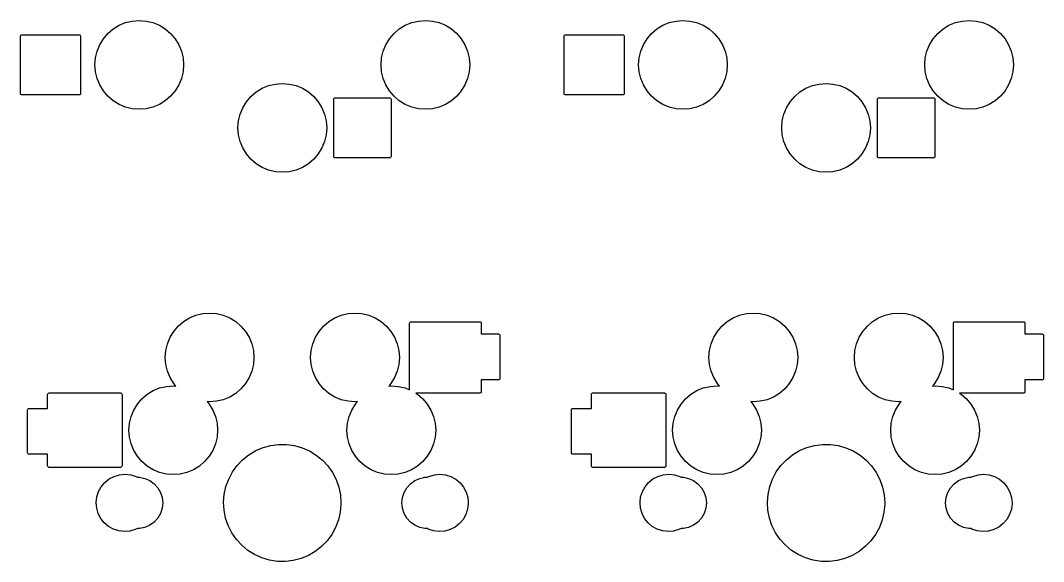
# Model space of a CAD drawing. Extents: x -9 to 141, y -37 to 78.
# Drawn here: x -9.15 to 26.6, y 16.95 to 35.85 of the extents above; entities that cross this region are included whole.
import ezdxf

# ---------------------------------------------------------------- set-up
doc = ezdxf.new("R2010")
doc.units = 0
doc.layers.add('BLACK', color=7, linetype='CONTINUOUS')

msp = doc.modelspace()

# ---------------------------------------------------------------- linework, layer by layer
at = {"layer": 'BLACK', "linetype": 'CONTINUOUS'}
for p, q in [((-5.70369, 35.6811), (-5.47898, 35.7741)), ((-5.47898, 35.7741), (-5.24247, 35.8309)), ((-5.24247, 35.8309), (-5, 35.85)), ((-5, 35.85), (-4.75753, 35.8309)), ((-4.75753, 35.8309), (-4.52102, 35.7741)), ((-4.52102, 35.7741), (-4.29631, 35.6811)), ((4.29631, 35.6811), (4.52102, 35.7741)), ((4.52102, 35.7741), (4.75753, 35.8309)), ((4.75753, 35.8309), (5, 35.85)), ((5, 35.85), (5.24247, 35.8309)), ((5.24247, 35.8309), (5.47898, 35.7741)), ((5.47898, 35.7741), (5.70369, 35.6811)), ((13.2963, 35.6811), (13.521, 35.7741)), ((13.521, 35.7741), (13.7575, 35.8309)), ((13.7575, 35.8309), (14, 35.85)), ((14, 35.85), (14.2425, 35.8309)), ((14.2425, 35.8309), (14.479, 35.7741)), ((14.479, 35.7741), (14.7037, 35.6811)), ((23.2963, 35.6811), (23.521, 35.7741)), ((23.521, 35.7741), (23.7575, 35.8309)), ((23.7575, 35.8309), (24, 35.85)), ((24, 35.85), (24.2425, 35.8309)), ((24.2425, 35.8309), (24.479, 35.7741)), ((24.479, 35.7741), (24.7037, 35.6811)), ((-6.25398, 35.2111), (-6.09602, 35.396)), ((-6.09602, 35.396), (-5.91107, 35.554)), ((-5.91107, 35.554), (-5.70369, 35.6811)), ((-4.29631, 35.6811), (-4.08893, 35.554)), ((-4.08893, 35.554), (-3.90398, 35.396)), ((-3.90398, 35.396), (-3.74602, 35.2111)), ((3.74602, 35.2111), (3.90398, 35.396)), ((3.90398, 35.396), (4.08893, 35.554)), ((4.08893, 35.554), (4.29631, 35.6811)), ((5.70369, 35.6811), (5.91107, 35.554)), ((5.91107, 35.554), (6.09602, 35.396)), ((6.09602, 35.396), (6.25398, 35.2111)), ((12.746, 35.2111), (12.904, 35.396)), ((12.904, 35.396), (13.0889, 35.554)), ((13.0889, 35.554), (13.2963, 35.6811)), ((14.7037, 35.6811), (14.9111, 35.554)), ((14.9111, 35.554), (15.096, 35.396)), ((15.096, 35.396), (15.254, 35.2111)), ((22.746, 35.2111), (22.904, 35.396)), ((22.904, 35.396), (23.0889, 35.554)), ((23.0889, 35.554), (23.2963, 35.6811)), ((24.7037, 35.6811), (24.9111, 35.554)), ((24.9111, 35.554), (25.096, 35.396)), ((25.096, 35.396), (25.254, 35.2111)), ((-9.15, 35.3), (-9.14619, 35.3191)), ((-9.15, 33.3), (-9.15, 35.3)), ((-9.14619, 35.3191), (-9.13535, 35.3354)), ((-9.13535, 35.3354), (-9.11913, 35.3462)), ((-9.11913, 35.3462), (-9.1, 35.35)), ((-9.1, 35.35), (-7.1, 35.35)), ((-7.1, 35.35), (-7.08087, 35.3462)), ((-7.08087, 35.3462), (-7.06464, 35.3354)), ((-7.06464, 35.3354), (-7.05381, 35.3191)), ((-7.05381, 35.3191), (-7.05, 35.3)), ((-7.05, 35.3), (-7.05, 33.3)), ((-6.38106, 35.0037), (-6.25398, 35.2111)), ((-3.74602, 35.2111), (-3.61894, 35.0037)), ((3.61894, 35.0037), (3.74602, 35.2111)), ((6.25398, 35.2111), (6.38106, 35.0037)), ((9.85, 35.3), (9.85381, 35.3191)), ((9.85, 33.3), (9.85, 35.3)), ((9.85381, 35.3191), (9.86464, 35.3354)), ((9.86464, 35.3354), (9.88087, 35.3462)), ((9.88087, 35.3462), (9.9, 35.35)), ((9.9, 35.35), (11.9, 35.35)), ((11.9, 35.35), (11.9191, 35.3462)), ((11.9191, 35.3462), (11.9354, 35.3354)), ((11.9354, 35.3354), (11.9462, 35.3191)), ((11.9462, 35.3191), (11.95, 35.3)), ((11.95, 35.3), (11.95, 33.3)), ((12.6189, 35.0037), (12.746, 35.2111)), ((15.254, 35.2111), (15.3811, 35.0037)), ((22.6189, 35.0037), (22.746, 35.2111)), ((25.254, 35.2111), (25.3811, 35.0037)), ((-6.53092, 34.5425), (-6.47414, 34.779)), ((-6.47414, 34.779), (-6.38106, 35.0037)), ((-3.61894, 35.0037), (-3.52586, 34.779)), ((-3.52586, 34.779), (-3.46908, 34.5425)), ((3.46908, 34.5425), (3.52586, 34.779)), ((3.52586, 34.779), (3.61894, 35.0037)), ((6.38106, 35.0037), (6.47414, 34.779)), ((6.47414, 34.779), (6.53092, 34.5425)), ((12.4691, 34.5425), (12.5259, 34.779)), ((12.5259, 34.779), (12.6189, 35.0037)), ((15.3811, 35.0037), (15.4741, 34.779)), ((15.4741, 34.779), (15.5309, 34.5425)), ((22.4691, 34.5425), (22.5259, 34.779)), ((22.5259, 34.779), (22.6189, 35.0037)), ((25.3811, 35.0037), (25.4741, 34.779)), ((25.4741, 34.779), (25.5309, 34.5425)), ((-6.55, 34.3), (-6.53092, 34.5425)), ((-3.46908, 34.5425), (-3.45, 34.3)), ((3.45, 34.3), (3.46908, 34.5425)), ((6.53092, 34.5425), (6.55, 34.3)), ((12.45, 34.3), (12.4691, 34.5425)), ((15.5309, 34.5425), (15.55, 34.3)), ((22.45, 34.3), (22.4691, 34.5425)), ((25.5309, 34.5425), (25.55, 34.3)), ((-6.53092, 34.0575), (-6.55, 34.3)), ((-6.47414, 33.821), (-6.53092, 34.0575)), ((-3.46908, 34.0575), (-3.52586, 33.821)), ((-3.45, 34.3), (-3.46908, 34.0575)), ((3.46908, 34.0575), (3.45, 34.3)), ((3.52586, 33.821), (3.46908, 34.0575)), ((6.53092, 34.0575), (6.47414, 33.821)), ((6.55, 34.3), (6.53092, 34.0575)), ((12.4691, 34.0575), (12.45, 34.3)), ((12.5259, 33.821), (12.4691, 34.0575)), ((15.5309, 34.0575), (15.4741, 33.821)), ((15.55, 34.3), (15.5309, 34.0575)), ((22.4691, 34.0575), (22.45, 34.3)), ((22.5259, 33.821), (22.4691, 34.0575)), ((25.5309, 34.0575), (25.4741, 33.821)), ((25.55, 34.3), (25.5309, 34.0575)), ((-6.38106, 33.5963), (-6.47414, 33.821)), ((-3.52586, 33.821), (-3.61894, 33.5963)), ((-0.47898, 33.5741), (-0.24247, 33.6309)), ((-0.24247, 33.6309), (0, 33.65)), ((0, 33.65), (0.24247, 33.6309)), ((0.24247, 33.6309), (0.47898, 33.5741)), ((3.61894, 33.5963), (3.52586, 33.821)), ((6.47414, 33.821), (6.38106, 33.5963)), ((12.6189, 33.5963), (12.5259, 33.821)), ((15.4741, 33.821), (15.3811, 33.5963)), ((18.521, 33.5741), (18.7575, 33.6309)), ((18.7575, 33.6309), (19, 33.65)), ((19, 33.65), (19.2425, 33.6309)), ((19.2425, 33.6309), (19.479, 33.5741)), ((22.6189, 33.5963), (22.5259, 33.821)), ((25.4741, 33.821), (25.3811, 33.5963)), ((-9.14619, 33.2809), (-9.15, 33.3)), ((-9.13535, 33.2646), (-9.14619, 33.2809)), ((-9.11913, 33.2538), (-9.13535, 33.2646)), ((-9.1, 33.25), (-9.11913, 33.2538)), ((-7.1, 33.25), (-9.1, 33.25)), ((-7.08087, 33.2538), (-7.1, 33.25)), ((-7.06464, 33.2646), (-7.08087, 33.2538)), ((-7.05381, 33.2809), (-7.06464, 33.2646)), ((-7.05, 33.3), (-7.05381, 33.2809)), ((-6.25398, 33.3889), (-6.38106, 33.5963)), ((-6.09602, 33.204), (-6.25398, 33.3889)), ((-3.74602, 33.3889), (-3.90398, 33.204)), ((-3.61894, 33.5963), (-3.74602, 33.3889)), ((-1.09602, 33.196), (-0.91107, 33.354)), ((-0.91107, 33.354), (-0.70369, 33.4811)), ((-0.70369, 33.4811), (-0.47898, 33.5741)), ((0.47898, 33.5741), (0.70369, 33.4811)), ((0.70369, 33.4811), (0.91107, 33.354)), ((0.91107, 33.354), (1.09602, 33.196)), ((3.74602, 33.3889), (3.61894, 33.5963)), ((3.90398, 33.204), (3.74602, 33.3889)), ((6.25398, 33.3889), (6.09602, 33.204)), ((6.38106, 33.5963), (6.25398, 33.3889)), ((9.85381, 33.2809), (9.85, 33.3)), ((9.86464, 33.2646), (9.85381, 33.2809)), ((9.88087, 33.2538), (9.86464, 33.2646)), ((9.9, 33.25), (9.88087, 33.2538)), ((11.9, 33.25), (9.9, 33.25)), ((11.9191, 33.2538), (11.9, 33.25)), ((11.9354, 33.2646), (11.9191, 33.2538)), ((11.9462, 33.2809), (11.9354, 33.2646)), ((11.95, 33.3), (11.9462, 33.2809)), ((12.746, 33.3889), (12.6189, 33.5963)), ((12.904, 33.204), (12.746, 33.3889)), ((15.254, 33.3889), (15.096, 33.204)), ((15.3811, 33.5963), (15.254, 33.3889)), ((17.904, 33.196), (18.0889, 33.354)), ((18.0889, 33.354), (18.2963, 33.4811)), ((18.2963, 33.4811), (18.521, 33.5741)), ((19.479, 33.5741), (19.7037, 33.4811)), ((19.7037, 33.4811), (19.9111, 33.354)), ((19.9111, 33.354), (20.096, 33.196)), ((22.746, 33.3889), (22.6189, 33.5963)), ((22.904, 33.204), (22.746, 33.3889)), ((25.254, 33.3889), (25.096, 33.204)), ((25.3811, 33.5963), (25.254, 33.3889)), ((-5.91107, 33.046), (-6.09602, 33.204)), ((-5.70369, 32.9189), (-5.91107, 33.046)), ((-5.47898, 32.8259), (-5.70369, 32.9189)), ((-4.29631, 32.9189), (-4.52102, 32.8259)), ((-4.08893, 33.046), (-4.29631, 32.9189)), ((-3.90398, 33.204), (-4.08893, 33.046)), ((-1.38106, 32.8037), (-1.25398, 33.0111)), ((-1.25398, 33.0111), (-1.09602, 33.196)), ((1.09602, 33.196), (1.25398, 33.0111)), ((1.25398, 33.0111), (1.38106, 32.8037)), ((1.8, 33.1), (1.80381, 33.1191)), ((1.8, 31.1), (1.8, 33.1)), ((1.80381, 33.1191), (1.81464, 33.1354)), ((1.81464, 33.1354), (1.83087, 33.1462)), ((1.83087, 33.1462), (1.85, 33.15)), ((1.85, 33.15), (3.75, 33.15)), ((3.75, 33.15), (3.76913, 33.1462)), ((3.76913, 33.1462), (3.78536, 33.1354)), ((3.78536, 33.1354), (3.79619, 33.1191)), ((3.79619, 33.1191), (3.8, 33.1)), ((3.8, 33.1), (3.8, 31.1)), ((4.08893, 33.046), (3.90398, 33.204)), ((4.29631, 32.9189), (4.08893, 33.046)), ((4.52102, 32.8259), (4.29631, 32.9189)), ((5.70369, 32.9189), (5.47898, 32.8259)), ((5.91107, 33.046), (5.70369, 32.9189)), ((6.09602, 33.204), (5.91107, 33.046)), ((13.0889, 33.046), (12.904, 33.204)), ((13.2963, 32.9189), (13.0889, 33.046)), ((13.521, 32.8259), (13.2963, 32.9189)), ((14.7037, 32.9189), (14.479, 32.8259)), ((14.9111, 33.046), (14.7037, 32.9189)), ((15.096, 33.204), (14.9111, 33.046)), ((17.6189, 32.8037), (17.746, 33.0111)), ((17.746, 33.0111), (17.904, 33.196)), ((20.096, 33.196), (20.254, 33.0111)), ((20.254, 33.0111), (20.3811, 32.8037)), ((20.8, 33.1), (20.8038, 33.1191)), ((20.8, 31.1), (20.8, 33.1)), ((20.8038, 33.1191), (20.8146, 33.1354)), ((20.8146, 33.1354), (20.8309, 33.1462)), ((20.8309, 33.1462), (20.85, 33.15)), ((20.85, 33.15), (22.75, 33.15)), ((22.75, 33.15), (22.7691, 33.1462)), ((22.7691, 33.1462), (22.7854, 33.1354)), ((22.7854, 33.1354), (22.7962, 33.1191)), ((22.7962, 33.1191), (22.8, 33.1)), ((22.8, 33.1), (22.8, 31.1)), ((23.0889, 33.046), (22.904, 33.204)), ((23.2963, 32.9189), (23.0889, 33.046)), ((23.521, 32.8259), (23.2963, 32.9189)), ((24.7037, 32.9189), (24.479, 32.8259)), ((24.9111, 33.046), (24.7037, 32.9189)), ((25.096, 33.204), (24.9111, 33.046)), ((-5.24247, 32.7691), (-5.47898, 32.8259)), ((-5, 32.75), (-5.24247, 32.7691)), ((-4.75753, 32.7691), (-5, 32.75)), ((-4.52102, 32.8259), (-4.75753, 32.7691)), ((-1.53092, 32.3425), (-1.47414, 32.579)), ((-1.47414, 32.579), (-1.38106, 32.8037)), ((1.38106, 32.8037), (1.47414, 32.579)), ((1.47414, 32.579), (1.53092, 32.3425)), ((4.75753, 32.7691), (4.52102, 32.8259)), ((5, 32.75), (4.75753, 32.7691)), ((5.24247, 32.7691), (5, 32.75)), ((5.47898, 32.8259), (5.24247, 32.7691)), ((13.7575, 32.7691), (13.521, 32.8259)), ((14, 32.75), (13.7575, 32.7691)), ((14.2425, 32.7691), (14, 32.75)), ((14.479, 32.8259), (14.2425, 32.7691)), ((17.4691, 32.3425), (17.5259, 32.579)), ((17.5259, 32.579), (17.6189, 32.8037)), ((20.3811, 32.8037), (20.4741, 32.579)), ((20.4741, 32.579), (20.5309, 32.3425)), ((23.7575, 32.7691), (23.521, 32.8259)), ((24, 32.75), (23.7575, 32.7691)), ((24.2425, 32.7691), (24, 32.75)), ((24.479, 32.8259), (24.2425, 32.7691)), ((-1.55, 32.1), (-1.53092, 32.3425)), ((1.53092, 32.3425), (1.55, 32.1)), ((17.45, 32.1), (17.4691, 32.3425)), ((20.5309, 32.3425), (20.55, 32.1)), ((-1.53092, 31.8575), (-1.55, 32.1)), ((-1.47414, 31.621), (-1.53092, 31.8575)), ((1.53092, 31.8575), (1.47414, 31.621)), ((1.55, 32.1), (1.53092, 31.8575)), ((17.4691, 31.8575), (17.45, 32.1)), ((17.5259, 31.621), (17.4691, 31.8575)), ((20.5309, 31.8575), (20.4741, 31.621)), ((20.55, 32.1), (20.5309, 31.8575)), ((-1.38106, 31.3963), (-1.47414, 31.621)), ((1.47414, 31.621), (1.38106, 31.3963)), ((17.6189, 31.3963), (17.5259, 31.621)), ((20.4741, 31.621), (20.3811, 31.3963)), ((-1.25398, 31.1889), (-1.38106, 31.3963)), ((-1.09602, 31.004), (-1.25398, 31.1889)), ((1.25398, 31.1889), (1.09602, 31.004)), ((1.38106, 31.3963), (1.25398, 31.1889)), ((17.746, 31.1889), (17.6189, 31.3963)), ((17.904, 31.004), (17.746, 31.1889)), ((20.254, 31.1889), (20.096, 31.004)), ((20.3811, 31.3963), (20.254, 31.1889)), ((-0.91107, 30.846), (-1.09602, 31.004)), ((-0.70369, 30.7189), (-0.91107, 30.846)), ((0.91107, 30.846), (0.70369, 30.7189)), ((1.09602, 31.004), (0.91107, 30.846)), ((1.80381, 31.0809), (1.8, 31.1)), ((1.81464, 31.0646), (1.80381, 31.0809)), ((1.83087, 31.0538), (1.81464, 31.0646)), ((1.85, 31.05), (1.83087, 31.0538)), ((3.75, 31.05), (1.85, 31.05)), ((3.76913, 31.0538), (3.75, 31.05)), ((3.78536, 31.0646), (3.76913, 31.0538)), ((3.79619, 31.0809), (3.78536, 31.0646)), ((3.8, 31.1), (3.79619, 31.0809)), ((18.0889, 30.846), (17.904, 31.004)), ((18.2963, 30.7189), (18.0889, 30.846)), ((19.9111, 30.846), (19.7037, 30.7189)), ((20.096, 31.004), (19.9111, 30.846)), ((20.8038, 31.0809), (20.8, 31.1)), ((20.8146, 31.0646), (20.8038, 31.0809)), ((20.8309, 31.0538), (20.8146, 31.0646)), ((20.85, 31.05), (20.8309, 31.0538)), ((22.75, 31.05), (20.85, 31.05)), ((22.7691, 31.0538), (22.75, 31.05)), ((22.7854, 31.0646), (22.7691, 31.0538)), ((22.7962, 31.0809), (22.7854, 31.0646)), ((22.8, 31.1), (22.7962, 31.0809)), ((-0.47898, 30.6259), (-0.70369, 30.7189)), ((-0.24247, 30.5691), (-0.47898, 30.6259)), ((0, 30.55), (-0.24247, 30.5691)), ((0.24247, 30.5691), (0, 30.55)), ((0.47898, 30.6259), (0.24247, 30.5691)), ((0.70369, 30.7189), (0.47898, 30.6259)), ((18.521, 30.6259), (18.2963, 30.7189)), ((18.7575, 30.5691), (18.521, 30.6259)), ((19, 30.55), (18.7575, 30.5691)), ((19.2425, 30.5691), (19, 30.55)), ((19.479, 30.6259), (19.2425, 30.5691)), ((19.7037, 30.7189), (19.479, 30.6259)), ((-3.45107, 25.334), (-3.24368, 25.4611)), ((-3.24368, 25.4611), (-3.01898, 25.5541)), ((-3.01898, 25.5541), (-2.78247, 25.6109)), ((-2.78247, 25.6109), (-2.54, 25.63)), ((-2.54, 25.63), (-2.29753, 25.6109)), ((-2.29753, 25.6109), (-2.06102, 25.5541)), ((-2.06102, 25.5541), (-1.83631, 25.4611)), ((-1.83631, 25.4611), (-1.62893, 25.334)), ((1.62893, 25.334), (1.83631, 25.4611)), ((1.83631, 25.4611), (2.06102, 25.5541)), ((2.06102, 25.5541), (2.29753, 25.6109)), ((2.29753, 25.6109), (2.54, 25.63)), ((2.54, 25.63), (2.78247, 25.6109)), ((2.78247, 25.6109), (3.01898, 25.5541)), ((3.01898, 25.5541), (3.24368, 25.4611)), ((3.24368, 25.4611), (3.45107, 25.334)), ((15.5489, 25.334), (15.7563, 25.4611)), ((15.7563, 25.4611), (15.981, 25.5541)), ((15.981, 25.5541), (16.2175, 25.6109)), ((16.2175, 25.6109), (16.46, 25.63)), ((16.46, 25.63), (16.7025, 25.6109)), ((16.7025, 25.6109), (16.939, 25.5541)), ((16.939, 25.5541), (17.1637, 25.4611)), ((17.1637, 25.4611), (17.3711, 25.334)), ((20.6289, 25.334), (20.8363, 25.4611)), ((20.8363, 25.4611), (21.061, 25.5541)), ((21.061, 25.5541), (21.2975, 25.6109)), ((21.2975, 25.6109), (21.54, 25.63)), ((21.54, 25.63), (21.7825, 25.6109)), ((21.7825, 25.6109), (22.019, 25.5541)), ((22.019, 25.5541), (22.2437, 25.4611)), ((22.2437, 25.4611), (22.4511, 25.334)), ((-3.79398, 24.9911), (-3.63602, 25.176)), ((-3.63602, 25.176), (-3.45107, 25.334)), ((-1.62893, 25.334), (-1.44398, 25.176)), ((-1.44398, 25.176), (-1.28602, 24.9911)), ((1.28602, 24.9911), (1.44398, 25.176)), ((1.44398, 25.176), (1.62893, 25.334)), ((3.45107, 25.334), (3.63602, 25.176)), ((3.63602, 25.176), (3.79398, 24.9911)), ((4.45, 25.28), (4.45381, 25.2991)), ((4.45, 22.9474), (4.45, 25.28)), ((4.45381, 25.2991), (4.46464, 25.3154)), ((4.46464, 25.3154), (4.48087, 25.3262)), ((4.48087, 25.3262), (4.5, 25.33)), ((4.5, 25.33), (6.9, 25.33)), ((6.9, 25.33), (6.91913, 25.3262)), ((6.91913, 25.3262), (6.93535, 25.3154)), ((6.93535, 25.3154), (6.94619, 25.2991)), ((6.94619, 25.2991), (6.95, 25.28)), ((6.95, 25.28), (6.95, 24.9)), ((15.206, 24.9911), (15.364, 25.176)), ((15.364, 25.176), (15.5489, 25.334)), ((17.3711, 25.334), (17.556, 25.176)), ((17.556, 25.176), (17.714, 24.9911)), ((20.286, 24.9911), (20.444, 25.176)), ((20.444, 25.176), (20.6289, 25.334)), ((22.4511, 25.334), (22.636, 25.176)), ((22.636, 25.176), (22.794, 24.9911)), ((23.45, 25.28), (23.4538, 25.2991)), ((23.45, 22.9474), (23.45, 25.28)), ((23.4538, 25.2991), (23.4646, 25.3154)), ((23.4646, 25.3154), (23.4809, 25.3262)), ((23.4809, 25.3262), (23.5, 25.33)), ((23.5, 25.33), (25.9, 25.33)), ((25.9, 25.33), (25.9191, 25.3262)), ((25.9191, 25.3262), (25.9354, 25.3154)), ((25.9354, 25.3154), (25.9462, 25.2991)), ((25.9462, 25.2991), (25.95, 25.28)), ((25.95, 25.28), (25.95, 24.9)), ((-4.01414, 24.559), (-3.92106, 24.7837)), ((-3.92106, 24.7837), (-3.79398, 24.9911)), ((-1.28602, 24.9911), (-1.15894, 24.7837)), ((-1.15894, 24.7837), (-1.06586, 24.559)), ((1.06586, 24.559), (1.15894, 24.7837)), ((1.15894, 24.7837), (1.28602, 24.9911)), ((3.79398, 24.9911), (3.92106, 24.7837)), ((3.92106, 24.7837), (4.01414, 24.559)), ((6.95, 24.9), (7.55, 24.9)), ((7.55, 24.9), (7.56913, 24.8962)), ((7.56913, 24.8962), (7.58535, 24.8854)), ((7.58535, 24.8854), (7.59619, 24.8691)), ((7.59619, 24.8691), (7.6, 24.85)), ((7.6, 24.85), (7.6, 23.35)), ((14.9859, 24.559), (15.0789, 24.7837)), ((15.0789, 24.7837), (15.206, 24.9911)), ((17.714, 24.9911), (17.8411, 24.7837)), ((17.8411, 24.7837), (17.9341, 24.559)), ((20.0659, 24.559), (20.1589, 24.7837)), ((20.1589, 24.7837), (20.286, 24.9911)), ((22.794, 24.9911), (22.9211, 24.7837)), ((22.9211, 24.7837), (23.0141, 24.559)), ((25.95, 24.9), (26.55, 24.9)), ((26.55, 24.9), (26.5691, 24.8962)), ((26.5691, 24.8962), (26.5854, 24.8854)), ((26.5854, 24.8854), (26.5962, 24.8691)), ((26.5962, 24.8691), (26.6, 24.85)), ((26.6, 24.85), (26.6, 23.35)), ((-4.09, 24.08), (-4.07092, 24.3225)), ((-4.07092, 24.3225), (-4.01414, 24.559)), ((-1.06586, 24.559), (-1.00908, 24.3225)), ((-1.00908, 24.3225), (-0.99, 24.08)), ((0.99, 24.08), (1.00908, 24.3225)), ((1.00908, 24.3225), (1.06586, 24.559)), ((4.01414, 24.559), (4.07092, 24.3225)), ((4.07092, 24.3225), (4.09, 24.08)), ((14.91, 24.08), (14.9291, 24.3225)), ((14.9291, 24.3225), (14.9859, 24.559)), ((17.9341, 24.559), (17.9909, 24.3225)), ((17.9909, 24.3225), (18.01, 24.08)), ((19.99, 24.08), (20.0091, 24.3225)), ((20.0091, 24.3225), (20.0659, 24.559)), ((23.0141, 24.559), (23.0709, 24.3225)), ((23.0709, 24.3225), (23.09, 24.08)), ((-4.07092, 23.8375), (-4.09, 24.08)), ((-0.99, 24.08), (-1.00908, 23.8375)), ((1.00908, 23.8375), (0.99, 24.08)), ((4.09, 24.08), (4.07092, 23.8375)), ((14.9291, 23.8375), (14.91, 24.08)), ((18.01, 24.08), (17.9909, 23.8375)), ((20.0091, 23.8375), (19.99, 24.08)), ((23.09, 24.08), (23.0709, 23.8375)), ((-4.01414, 23.601), (-4.07092, 23.8375)), ((-3.92106, 23.3763), (-4.01414, 23.601)), ((-1.06586, 23.601), (-1.15894, 23.3763)), ((-1.00908, 23.8375), (-1.06586, 23.601)), ((1.06586, 23.601), (1.00908, 23.8375)), ((1.15894, 23.3763), (1.06586, 23.601)), ((4.01414, 23.601), (3.92106, 23.3763)), ((4.07092, 23.8375), (4.01414, 23.601)), ((14.9859, 23.601), (14.9291, 23.8375)), ((15.0789, 23.3763), (14.9859, 23.601)), ((17.9341, 23.601), (17.8411, 23.3763)), ((17.9909, 23.8375), (17.9341, 23.601)), ((20.0659, 23.601), (20.0091, 23.8375)), ((20.1589, 23.3763), (20.0659, 23.601)), ((23.0141, 23.601), (22.9211, 23.3763)), ((23.0709, 23.8375), (23.0141, 23.601)), ((-3.79398, 23.1689), (-3.92106, 23.3763)), ((-1.15894, 23.3763), (-1.28602, 23.1689)), ((1.28602, 23.1689), (1.15894, 23.3763)), ((3.92106, 23.3763), (3.79398, 23.1689)), ((7.55, 23.3), (6.95, 23.3)), ((6.95, 23.3), (6.95, 22.88)), ((7.56913, 23.3038), (7.55, 23.3)), ((7.58535, 23.3146), (7.56913, 23.3038)), ((7.59619, 23.3309), (7.58535, 23.3146)), ((7.6, 23.35), (7.59619, 23.3309)), ((15.206, 23.1689), (15.0789, 23.3763)), ((17.8411, 23.3763), (17.714, 23.1689)), ((20.286, 23.1689), (20.1589, 23.3763)), ((22.9211, 23.3763), (22.794, 23.1689)), ((26.55, 23.3), (25.95, 23.3)), ((25.95, 23.3), (25.95, 22.88)), ((26.5691, 23.3038), (26.55, 23.3)), ((26.5854, 23.3146), (26.5691, 23.3038)), ((26.5962, 23.3309), (26.5854, 23.3146)), ((26.6, 23.35), (26.5962, 23.3309)), ((-4.72107, 22.794), (-4.51368, 22.9211)), ((-4.51368, 22.9211), (-4.28898, 23.0141)), ((-4.28898, 23.0141), (-4.05247, 23.0709)), ((-4.05247, 23.0709), (-3.81, 23.09)), ((-3.81, 23.09), (-3.72055, 23.083)), ((-3.72055, 23.083), (-3.79398, 23.1689)), ((-1.44398, 22.984), (-1.62893, 22.826)), ((-1.28602, 23.1689), (-1.44398, 22.984)), ((1.44398, 22.984), (1.28602, 23.1689)), ((1.62893, 22.826), (1.44398, 22.984)), ((3.79398, 23.1689), (3.72055, 23.083)), ((3.72055, 23.083), (3.81, 23.09)), ((3.81, 23.09), (4.05247, 23.0709)), ((4.05247, 23.0709), (4.28898, 23.0141)), ((4.28898, 23.0141), (4.45, 22.9474)), ((6.95, 22.88), (6.94619, 22.8609)), ((14.2789, 22.794), (14.4863, 22.9211)), ((14.4863, 22.9211), (14.711, 23.0141)), ((14.711, 23.0141), (14.9475, 23.0709)), ((14.9475, 23.0709), (15.19, 23.09)), ((15.19, 23.09), (15.2794, 23.083)), ((15.2794, 23.083), (15.206, 23.1689)), ((17.556, 22.984), (17.3711, 22.826)), ((17.714, 23.1689), (17.556, 22.984)), ((20.444, 22.984), (20.286, 23.1689)), ((20.6289, 22.826), (20.444, 22.984)), ((22.794, 23.1689), (22.7205, 23.083)), ((22.7205, 23.083), (22.81, 23.09)), ((22.81, 23.09), (23.0525, 23.0709)), ((23.0525, 23.0709), (23.289, 23.0141)), ((23.289, 23.0141), (23.45, 22.9474)), ((25.95, 22.88), (25.9462, 22.8609)), ((-8.2, 22.79), (-8.19619, 22.8091)), ((-8.2, 22.3), (-8.2, 22.79)), ((-8.19619, 22.8091), (-8.18535, 22.8254)), ((-8.18535, 22.8254), (-8.16913, 22.8362)), ((-8.16913, 22.8362), (-8.15, 22.84)), ((-8.15, 22.84), (-5.65, 22.84)), ((-5.65, 22.84), (-5.63087, 22.8362)), ((-5.63087, 22.8362), (-5.61464, 22.8254)), ((-5.61464, 22.8254), (-5.60381, 22.8091)), ((-5.60381, 22.8091), (-5.6, 22.79)), ((-5.6, 22.79), (-5.6, 20.29)), ((-5.06398, 22.4511), (-4.90602, 22.636)), ((-4.90602, 22.636), (-4.72107, 22.794)), ((-2.54, 22.53), (-2.62945, 22.537)), ((-2.62945, 22.537), (-2.55602, 22.4511)), ((-2.29753, 22.5491), (-2.54, 22.53)), ((-2.06102, 22.6059), (-2.29753, 22.5491)), ((-1.83631, 22.6989), (-2.06102, 22.6059)), ((-1.62893, 22.826), (-1.83631, 22.6989)), ((1.83631, 22.6989), (1.62893, 22.826)), ((2.06102, 22.6059), (1.83631, 22.6989)), ((2.29753, 22.5491), (2.06102, 22.6059)), ((2.54, 22.53), (2.29753, 22.5491)), ((2.62945, 22.537), (2.54, 22.53)), ((2.55602, 22.4511), (2.62945, 22.537)), ((6.9, 22.83), (4.66228, 22.83)), ((4.66228, 22.83), (4.72107, 22.794)), ((4.72107, 22.794), (4.90602, 22.636)), ((4.90602, 22.636), (5.06398, 22.4511)), ((6.91913, 22.8338), (6.9, 22.83)), ((6.93535, 22.8446), (6.91913, 22.8338)), ((6.94619, 22.8609), (6.93535, 22.8446)), ((10.8, 22.79), (10.8038, 22.8091)), ((10.8, 22.3), (10.8, 22.79)), ((10.8038, 22.8091), (10.8146, 22.8254)), ((10.8146, 22.8254), (10.8309, 22.8362)), ((10.8309, 22.8362), (10.85, 22.84)), ((10.85, 22.84), (13.35, 22.84)), ((13.35, 22.84), (13.3691, 22.8362)), ((13.3691, 22.8362), (13.3854, 22.8254)), ((13.3854, 22.8254), (13.3962, 22.8091)), ((13.3962, 22.8091), (13.4, 22.79)), ((13.4, 22.79), (13.4, 20.29)), ((13.936, 22.4511), (14.094, 22.636)), ((14.094, 22.636), (14.2789, 22.794)), ((16.46, 22.53), (16.3705, 22.537)), ((16.3705, 22.537), (16.444, 22.4511)), ((16.7025, 22.5491), (16.46, 22.53)), ((16.939, 22.6059), (16.7025, 22.5491)), ((17.1637, 22.6989), (16.939, 22.6059)), ((17.3711, 22.826), (17.1637, 22.6989)), ((20.8363, 22.6989), (20.6289, 22.826)), ((21.061, 22.6059), (20.8363, 22.6989)), ((21.2975, 22.5491), (21.061, 22.6059)), ((21.54, 22.53), (21.2975, 22.5491)), ((21.6295, 22.537), (21.54, 22.53)), ((21.556, 22.4511), (21.6295, 22.537)), ((25.9, 22.83), (23.6623, 22.83)), ((23.6623, 22.83), (23.7211, 22.794)), ((23.7211, 22.794), (23.906, 22.636)), ((23.906, 22.636), (24.064, 22.4511)), ((25.9191, 22.8338), (25.9, 22.83)), ((25.9354, 22.8446), (25.9191, 22.8338)), ((25.9462, 22.8609), (25.9354, 22.8446)), ((-8.9, 22.25), (-8.89619, 22.2691)), ((-8.9, 20.75), (-8.9, 22.25)), ((-8.89619, 22.2691), (-8.88535, 22.2854)), ((-8.88535, 22.2854), (-8.86913, 22.2962)), ((-8.86913, 22.2962), (-8.85, 22.3)), ((-8.85, 22.3), (-8.2, 22.3)), ((-5.28414, 22.019), (-5.19106, 22.2437)), ((-5.19106, 22.2437), (-5.06398, 22.4511)), ((-2.55602, 22.4511), (-2.42894, 22.2437)), ((-2.42894, 22.2437), (-2.33586, 22.019)), ((2.33586, 22.019), (2.42894, 22.2437)), ((2.42894, 22.2437), (2.55602, 22.4511)), ((5.06398, 22.4511), (5.19106, 22.2437)), ((5.19106, 22.2437), (5.28414, 22.019)), ((10.1, 22.25), (10.1038, 22.2691)), ((10.1, 20.75), (10.1, 22.25)), ((10.1038, 22.2691), (10.1146, 22.2854)), ((10.1146, 22.2854), (10.1309, 22.2962)), ((10.1309, 22.2962), (10.15, 22.3)), ((10.15, 22.3), (10.8, 22.3)), ((13.7159, 22.019), (13.8089, 22.2437)), ((13.8089, 22.2437), (13.936, 22.4511)), ((16.444, 22.4511), (16.5711, 22.2437)), ((16.5711, 22.2437), (16.6641, 22.019)), ((21.3359, 22.019), (21.4289, 22.2437)), ((21.4289, 22.2437), (21.556, 22.4511)), ((24.064, 22.4511), (24.1911, 22.2437)), ((24.1911, 22.2437), (24.2841, 22.019)), ((-5.34092, 21.7825), (-5.28414, 22.019)), ((-2.33586, 22.019), (-2.27908, 21.7825)), ((2.27908, 21.7825), (2.33586, 22.019)), ((5.28414, 22.019), (5.34092, 21.7825)), ((13.6591, 21.7825), (13.7159, 22.019)), ((16.6641, 22.019), (16.7209, 21.7825)), ((21.2791, 21.7825), (21.3359, 22.019)), ((24.2841, 22.019), (24.3409, 21.7825)), ((-5.36, 21.54), (-5.34092, 21.7825)), ((-5.34092, 21.2975), (-5.36, 21.54)), ((-2.27908, 21.7825), (-2.26, 21.54)), ((-2.26, 21.54), (-2.27908, 21.2975)), ((2.26, 21.54), (2.27908, 21.7825)), ((2.27908, 21.2975), (2.26, 21.54)), ((5.34092, 21.7825), (5.36, 21.54)), ((5.36, 21.54), (5.34092, 21.2975)), ((13.64, 21.54), (13.6591, 21.7825)), ((13.6591, 21.2975), (13.64, 21.54)), ((16.7209, 21.7825), (16.74, 21.54)), ((16.74, 21.54), (16.7209, 21.2975)), ((21.26, 21.54), (21.2791, 21.7825)), ((21.2791, 21.2975), (21.26, 21.54)), ((24.3409, 21.7825), (24.36, 21.54)), ((24.36, 21.54), (24.3409, 21.2975)), ((-5.28414, 21.061), (-5.34092, 21.2975)), ((-2.27908, 21.2975), (-2.33586, 21.061)), ((2.33586, 21.061), (2.27908, 21.2975)), ((5.34092, 21.2975), (5.28414, 21.061)), ((13.7159, 21.061), (13.6591, 21.2975)), ((16.7209, 21.2975), (16.6641, 21.061)), ((21.3359, 21.061), (21.2791, 21.2975)), ((24.3409, 21.2975), (24.2841, 21.061)), ((-8.89619, 20.7309), (-8.9, 20.75)), ((-5.19106, 20.8363), (-5.28414, 21.061)), ((-5.06398, 20.6289), (-5.19106, 20.8363)), ((-2.42894, 20.8363), (-2.55602, 20.6289)), ((-2.33586, 21.061), (-2.42894, 20.8363)), ((-1.16996, 20.6834), (-0.93068, 20.8266)), ((-0.93068, 20.8266), (-0.67418, 20.936)), ((-0.67418, 20.936), (-0.4052, 21.0096)), ((-0.4052, 21.0096), (-0.12872, 21.046)), ((-0.12872, 21.046), (0.15014, 21.0445)), ((0.15014, 21.0445), (0.42622, 21.0052)), ((0.42622, 21.0052), (0.69441, 20.9288)), ((0.69441, 20.9288), (0.94976, 20.8167)), ((0.94976, 20.8167), (1.18753, 20.671)), ((2.42894, 20.8363), (2.33586, 21.061)), ((2.55602, 20.6289), (2.42894, 20.8363)), ((5.19106, 20.8363), (5.06398, 20.6289)), ((5.28414, 21.061), (5.19106, 20.8363)), ((10.1038, 20.7309), (10.1, 20.75)), ((13.8089, 20.8363), (13.7159, 21.061)), ((13.936, 20.6289), (13.8089, 20.8363)), ((16.5711, 20.8363), (16.444, 20.6289)), ((16.6641, 21.061), (16.5711, 20.8363)), ((17.83, 20.6834), (18.0693, 20.8266)), ((18.0693, 20.8266), (18.3258, 20.936)), ((18.3258, 20.936), (18.5948, 21.0096)), ((18.5948, 21.0096), (18.8713, 21.046)), ((18.8713, 21.046), (19.1501, 21.0445)), ((19.1501, 21.0445), (19.4262, 21.0052)), ((19.4262, 21.0052), (19.6944, 20.9288)), ((19.6944, 20.9288), (19.9498, 20.8167)), ((19.9498, 20.8167), (20.1875, 20.671)), ((21.4289, 20.8363), (21.3359, 21.061)), ((21.556, 20.6289), (21.4289, 20.8363)), ((24.1911, 20.8363), (24.064, 20.6289)), ((24.2841, 21.061), (24.1911, 20.8363)), ((-8.88535, 20.7146), (-8.89619, 20.7309)), ((-8.86913, 20.7038), (-8.88535, 20.7146)), ((-8.85, 20.7), (-8.86913, 20.7038)), ((-8.2, 20.7), (-8.85, 20.7)), ((-8.2, 20.29), (-8.2, 20.7)), ((-4.90602, 20.444), (-5.06398, 20.6289)), ((-4.72107, 20.286), (-4.90602, 20.444)), ((-2.71398, 20.444), (-2.89893, 20.286)), ((-2.55602, 20.6289), (-2.71398, 20.444)), ((-1.57955, 20.3067), (-1.3876, 20.509)), ((-1.3876, 20.509), (-1.16996, 20.6834)), ((1.18753, 20.671), (1.40332, 20.4944)), ((1.40332, 20.4944), (1.59315, 20.2901)), ((2.71398, 20.444), (2.55602, 20.6289)), ((2.89893, 20.286), (2.71398, 20.444)), ((4.90602, 20.444), (4.72107, 20.286)), ((5.06398, 20.6289), (4.90602, 20.444)), ((10.1146, 20.7146), (10.1038, 20.7309)), ((10.1309, 20.7038), (10.1146, 20.7146)), ((10.15, 20.7), (10.1309, 20.7038)), ((10.8, 20.7), (10.15, 20.7)), ((10.8, 20.29), (10.8, 20.7)), ((14.094, 20.444), (13.936, 20.6289)), ((14.2789, 20.286), (14.094, 20.444)), ((16.286, 20.444), (16.1011, 20.286)), ((16.444, 20.6289), (16.286, 20.444)), ((17.4204, 20.3067), (17.6124, 20.509)), ((17.6124, 20.509), (17.83, 20.6834)), ((20.1875, 20.671), (20.4033, 20.4944)), ((20.4033, 20.4944), (20.5931, 20.2901)), ((21.714, 20.444), (21.556, 20.6289)), ((21.8989, 20.286), (21.714, 20.444)), ((23.906, 20.444), (23.7211, 20.286)), ((24.064, 20.6289), (23.906, 20.444)), ((-8.19619, 20.2709), (-8.2, 20.29)), ((-8.18535, 20.2546), (-8.19619, 20.2709)), ((-8.16913, 20.2438), (-8.18535, 20.2546)), ((-8.15, 20.24), (-8.16913, 20.2438)), ((-5.65, 20.24), (-8.15, 20.24)), ((-5.63087, 20.2438), (-5.65, 20.24)), ((-5.61464, 20.2546), (-5.63087, 20.2438)), ((-5.60381, 20.2709), (-5.61464, 20.2546)), ((-5.6, 20.29), (-5.60381, 20.2709)), ((-4.51368, 20.1589), (-4.72107, 20.286)), ((-4.28898, 20.0659), (-4.51368, 20.1589)), ((-4.05247, 20.0091), (-4.28898, 20.0659)), ((-3.33102, 20.0659), (-3.56753, 20.0091)), ((-3.10631, 20.1589), (-3.33102, 20.0659)), ((-2.89893, 20.286), (-3.10631, 20.1589)), ((-1.87277, 19.8338), (-1.74228, 20.0803)), ((-1.74228, 20.0803), (-1.57955, 20.3067)), ((1.59315, 20.2901), (1.7535, 20.062)), ((1.7535, 20.062), (1.8814, 19.8142)), ((3.10631, 20.1589), (2.89893, 20.286)), ((3.33102, 20.0659), (3.10631, 20.1589)), ((3.56753, 20.0091), (3.33102, 20.0659)), ((4.28898, 20.0659), (4.05247, 20.0091)), ((4.51368, 20.1589), (4.28898, 20.0659)), ((4.72107, 20.286), (4.51368, 20.1589)), ((10.8038, 20.2709), (10.8, 20.29)), ((10.8146, 20.2546), (10.8038, 20.2709)), ((10.8309, 20.2438), (10.8146, 20.2546)), ((10.85, 20.24), (10.8309, 20.2438)), ((13.35, 20.24), (10.85, 20.24)), ((13.3691, 20.2438), (13.35, 20.24)), ((13.3854, 20.2546), (13.3691, 20.2438)), ((13.3962, 20.2709), (13.3854, 20.2546)), ((13.4, 20.29), (13.3962, 20.2709)), ((14.4863, 20.1589), (14.2789, 20.286)), ((14.711, 20.0659), (14.4863, 20.1589)), ((14.9475, 20.0091), (14.711, 20.0659)), ((15.669, 20.0659), (15.4325, 20.0091)), ((15.8937, 20.1589), (15.669, 20.0659)), ((16.1011, 20.286), (15.8937, 20.1589)), ((17.1272, 19.8338), (17.2577, 20.0803)), ((17.2577, 20.0803), (17.4204, 20.3067)), ((20.5931, 20.2901), (20.7535, 20.062)), ((20.7535, 20.062), (20.8814, 19.8142)), ((22.1063, 20.1589), (21.8989, 20.286)), ((22.331, 20.0659), (22.1063, 20.1589)), ((22.5675, 20.0091), (22.331, 20.0659)), ((23.289, 20.0659), (23.0525, 20.0091)), ((23.5137, 20.1589), (23.289, 20.0659)), ((23.7211, 20.286), (23.5137, 20.1589)), ((-6.32511, 19.565), (-6.19966, 19.7145)), ((-6.19966, 19.7145), (-6.04756, 19.8368)), ((-6.04756, 19.8368), (-5.87461, 19.9272)), ((-5.87461, 19.9272), (-5.68738, 19.9823)), ((-5.68738, 19.9823), (-5.49302, 20)), ((-5.49302, 20), (-5.29892, 19.9796)), ((-5.29892, 19.9796), (-5.11248, 19.9219)), ((-5.11248, 19.9219), (-5.06293, 19.8951)), ((-5.06293, 19.8951), (-4.98592, 19.8951)), ((-4.98592, 19.8951), (-4.80188, 19.856)), ((-4.80188, 19.856), (-4.63, 19.7794)), ((-4.63, 19.7794), (-4.47778, 19.6688)), ((-4.47778, 19.6688), (-4.35189, 19.529)), ((-3.81, 19.99), (-4.05247, 20.0091)), ((-3.56753, 20.0091), (-3.81, 19.99)), ((-1.9686, 19.5719), (-1.87277, 19.8338)), ((1.8814, 19.8142), (1.97448, 19.5513)), ((3.81, 19.99), (3.56753, 20.0091)), ((4.05247, 20.0091), (3.81, 19.99)), ((4.35189, 19.529), (4.47778, 19.6688)), ((4.47778, 19.6688), (4.63, 19.7794)), ((4.63, 19.7794), (4.80188, 19.856)), ((4.80188, 19.856), (4.98592, 19.8951)), ((4.98592, 19.8951), (5.06396, 19.8951)), ((5.06396, 19.8951), (5.12539, 19.9272)), ((5.12539, 19.9272), (5.31262, 19.9823)), ((5.31262, 19.9823), (5.50698, 20)), ((5.50698, 20), (5.70108, 19.9796)), ((5.70108, 19.9796), (5.88752, 19.9219)), ((5.88752, 19.9219), (6.05919, 19.829)), ((6.05919, 19.829), (6.20957, 19.7046)), ((6.20957, 19.7046), (6.33292, 19.5534)), ((12.6749, 19.565), (12.8003, 19.7145)), ((12.8003, 19.7145), (12.9524, 19.8368)), ((12.9524, 19.8368), (13.1254, 19.9272)), ((13.1254, 19.9272), (13.3126, 19.9823)), ((13.3126, 19.9823), (13.507, 20)), ((13.507, 20), (13.7011, 19.9796)), ((13.7011, 19.9796), (13.8875, 19.9219)), ((13.8875, 19.9219), (13.9371, 19.8951)), ((13.9371, 19.8951), (14.0141, 19.8951)), ((14.0141, 19.8951), (14.1981, 19.856)), ((14.1981, 19.856), (14.37, 19.7794)), ((14.37, 19.7794), (14.5222, 19.6688)), ((14.5222, 19.6688), (14.6481, 19.529)), ((15.19, 19.99), (14.9475, 20.0091)), ((15.4325, 20.0091), (15.19, 19.99)), ((17.0314, 19.5719), (17.1272, 19.8338)), ((20.8814, 19.8142), (20.9745, 19.5513)), ((22.81, 19.99), (22.5675, 20.0091)), ((23.0525, 20.0091), (22.81, 19.99)), ((23.3519, 19.529), (23.4778, 19.6688)), ((23.4778, 19.6688), (23.63, 19.7794)), ((23.63, 19.7794), (23.8019, 19.856)), ((23.8019, 19.856), (23.9859, 19.8951)), ((23.9859, 19.8951), (24.064, 19.8951)), ((24.064, 19.8951), (24.1254, 19.9272)), ((24.1254, 19.9272), (24.3126, 19.9823)), ((24.3126, 19.9823), (24.507, 20)), ((24.507, 20), (24.7011, 19.9796)), ((24.7011, 19.9796), (24.8875, 19.9219)), ((24.8875, 19.9219), (25.0592, 19.829)), ((25.0592, 19.829), (25.2096, 19.7046)), ((25.2096, 19.7046), (25.3329, 19.5534)), ((-6.47815, 19.2079), (-6.41913, 19.3939)), ((-6.41913, 19.3939), (-6.32511, 19.565)), ((-4.35189, 19.529), (-4.25781, 19.3661)), ((-4.25781, 19.3661), (-4.19967, 19.1871)), ((-2.02801, 19.2995), (-1.9686, 19.5719)), ((1.97448, 19.5513), (2.03103, 19.2782)), ((4.19967, 19.1871), (4.25781, 19.3661)), ((4.25781, 19.3661), (4.35189, 19.529)), ((6.33292, 19.5534), (6.42455, 19.3811)), ((6.42455, 19.3811), (6.48095, 19.1942)), ((12.5219, 19.2079), (12.5809, 19.3939)), ((12.5809, 19.3939), (12.6749, 19.565)), ((14.6481, 19.529), (14.7422, 19.3661)), ((14.7422, 19.3661), (14.8003, 19.1871)), ((16.972, 19.2995), (17.0314, 19.5719)), ((20.9745, 19.5513), (21.031, 19.2782)), ((23.1997, 19.1871), (23.2578, 19.3661)), ((23.2578, 19.3661), (23.3519, 19.529)), ((25.3329, 19.5534), (25.4245, 19.3811)), ((25.4245, 19.3811), (25.481, 19.1942)), ((-6.4999, 19.014), (-6.47815, 19.2079)), ((-6.48357, 18.8195), (-6.4999, 19.014)), ((-4.19967, 19.1871), (-4.18, 19)), ((-4.18, 19), (-4.19967, 18.8129)), ((-2.04989, 19.0215), (-2.02801, 19.2995)), ((-2.03383, 18.7431), (-2.04989, 19.0215)), ((2.04955, 18.9571), (2.02476, 18.6793)), ((2.03103, 19.2782), (2.05, 19)), ((2.05, 19), (2.04955, 18.9571)), ((4.18, 19), (4.19967, 19.1871)), ((4.19967, 18.8129), (4.18, 19)), ((6.49961, 18.9721), (6.47515, 18.7785)), ((6.48095, 19.1942), (6.5, 19)), ((6.5, 19), (6.49961, 18.9721)), ((12.5001, 19.014), (12.5219, 19.2079)), ((12.5164, 18.8195), (12.5001, 19.014)), ((14.8003, 19.1871), (14.82, 19)), ((14.82, 19), (14.8003, 18.8129)), ((16.9501, 19.0215), (16.972, 19.2995)), ((16.9662, 18.7431), (16.9501, 19.0215)), ((21.0495, 18.9571), (21.0248, 18.6793)), ((21.031, 19.2782), (21.05, 19)), ((21.05, 19), (21.0495, 18.9571)), ((23.18, 19), (23.1997, 19.1871)), ((23.1997, 18.8129), (23.18, 19)), ((25.4996, 18.9721), (25.4751, 18.7785)), ((25.481, 19.1942), (25.5, 19)), ((25.5, 19), (25.4996, 18.9721)), ((-6.42978, 18.6319), (-6.48357, 18.8195)), ((-6.34057, 18.4583), (-6.42978, 18.6319)), ((-4.25781, 18.6339), (-4.35189, 18.471)), ((-4.19967, 18.8129), (-4.25781, 18.6339)), ((-1.98015, 18.4694), (-2.03383, 18.7431)), ((2.02476, 18.6793), (1.9625, 18.4075)), ((4.25781, 18.6339), (4.19967, 18.8129)), ((4.35189, 18.471), (4.25781, 18.6339)), ((6.41355, 18.5933), (6.31715, 18.4236)), ((6.47515, 18.7785), (6.41355, 18.5933)), ((12.5702, 18.6319), (12.5164, 18.8195)), ((12.6594, 18.4583), (12.5702, 18.6319)), ((14.7422, 18.6339), (14.6481, 18.471)), ((14.8003, 18.8129), (14.7422, 18.6339)), ((17.0199, 18.4694), (16.9662, 18.7431)), ((21.0248, 18.6793), (20.9625, 18.4075)), ((23.2578, 18.6339), (23.1997, 18.8129)), ((23.3519, 18.471), (23.2578, 18.6339)), ((25.4135, 18.5933), (25.3171, 18.4236)), ((25.4751, 18.7785), (25.4135, 18.5933)), ((-6.21934, 18.3053), (-6.34057, 18.4583)), ((-6.07071, 18.1789), (-6.21934, 18.3053)), ((-4.47778, 18.3312), (-4.63, 18.2206)), ((-4.35189, 18.471), (-4.47778, 18.3312)), ((-1.88982, 18.2056), (-1.98015, 18.4694)), ((1.9625, 18.4075), (1.86393, 18.1466)), ((4.47778, 18.3312), (4.35189, 18.471)), ((4.63, 18.2206), (4.47778, 18.3312)), ((6.18962, 18.2758), (6.03583, 18.1557)), ((6.31715, 18.4236), (6.18962, 18.2758)), ((12.7807, 18.3053), (12.6594, 18.4583)), ((12.9293, 18.1789), (12.7807, 18.3053)), ((14.5222, 18.3312), (14.37, 18.2206)), ((14.6481, 18.471), (14.5222, 18.3312)), ((17.1102, 18.2056), (17.0199, 18.4694)), ((20.9625, 18.4075), (20.8639, 18.1466)), ((23.4778, 18.3312), (23.3519, 18.471)), ((23.63, 18.2206), (23.4778, 18.3312)), ((25.1896, 18.2758), (25.0358, 18.1557)), ((25.3171, 18.4236), (25.1896, 18.2758)), ((-5.90035, 18.0836), (-6.07071, 18.1789)), ((-5.71474, 18.0233), (-5.90035, 18.0836)), ((-5.52094, 18.0002), (-5.71474, 18.0233)), ((-5.32635, 18.0152), (-5.52094, 18.0002)), ((-5.13837, 18.0677), (-5.32635, 18.0152)), ((-5.06462, 18.1049), (-5.13837, 18.0677)), ((-4.98592, 18.1049), (-5.06462, 18.1049)), ((-4.80188, 18.144), (-4.98592, 18.1049)), ((-4.63, 18.2206), (-4.80188, 18.144)), ((-1.76452, 17.9565), (-1.88982, 18.2056)), ((-1.60657, 17.7266), (-1.76452, 17.9565)), ((1.73087, 17.9016), (1.56578, 17.6768)), ((1.86393, 18.1466), (1.73087, 17.9016)), ((4.80188, 18.144), (4.63, 18.2206)), ((4.98592, 18.1049), (4.80188, 18.144)), ((5.06155, 18.1049), (4.98592, 18.1049)), ((5.09965, 18.0836), (5.06155, 18.1049)), ((5.28526, 18.0233), (5.09965, 18.0836)), ((5.47906, 18.0002), (5.28526, 18.0233)), ((5.67365, 18.0152), (5.47906, 18.0002)), ((5.86163, 18.0677), (5.67365, 18.0152)), ((6.03583, 18.1557), (5.86163, 18.0677)), ((13.0997, 18.0836), (12.9293, 18.1789)), ((13.2853, 18.0233), (13.0997, 18.0836)), ((13.4791, 18.0002), (13.2853, 18.0233)), ((13.6736, 18.0152), (13.4791, 18.0002)), ((13.8616, 18.0677), (13.6736, 18.0152)), ((13.9354, 18.1049), (13.8616, 18.0677)), ((14.0141, 18.1049), (13.9354, 18.1049)), ((14.1981, 18.144), (14.0141, 18.1049)), ((14.37, 18.2206), (14.1981, 18.144)), ((17.2355, 17.9565), (17.1102, 18.2056)), ((17.3934, 17.7266), (17.2355, 17.9565)), ((20.7309, 17.9016), (20.5658, 17.6768)), ((20.8639, 18.1466), (20.7309, 17.9016)), ((23.8019, 18.144), (23.63, 18.2206)), ((23.9859, 18.1049), (23.8019, 18.144)), ((24.0616, 18.1049), (23.9859, 18.1049)), ((24.0997, 18.0836), (24.0616, 18.1049)), ((24.2853, 18.0233), (24.0997, 18.0836)), ((24.4791, 18.0002), (24.2853, 18.0233)), ((24.6736, 18.0152), (24.4791, 18.0002)), ((24.8616, 18.0677), (24.6736, 18.0152)), ((25.0358, 18.1557), (24.8616, 18.0677)), ((-1.41889, 17.5204), (-1.60657, 17.7266)), ((-1.20496, 17.3415), (-1.41889, 17.5204)), ((1.56578, 17.6768), (1.37172, 17.4766)), ((17.5811, 17.5204), (17.3934, 17.7266)), ((17.795, 17.3415), (17.5811, 17.5204)), ((20.5658, 17.6768), (20.3717, 17.4766)), ((-0.96873, 17.1933), (-1.20496, 17.3415)), ((-0.71457, 17.0786), (-0.96873, 17.1933)), ((0.9115, 17.1638), (0.65387, 17.0571)), ((1.15227, 17.3045), (0.9115, 17.1638)), ((1.37172, 17.4766), (1.15227, 17.3045)), ((18.0313, 17.1933), (17.795, 17.3415)), ((18.2854, 17.0786), (18.0313, 17.1933)), ((19.9115, 17.1638), (19.6539, 17.0571)), ((20.1523, 17.3045), (19.9115, 17.1638)), ((20.3717, 17.4766), (20.1523, 17.3045)), ((-0.44719, 16.9994), (-0.71457, 17.0786)), ((-0.17154, 16.9572), (-0.44719, 16.9994)), ((0.10729, 16.9528), (-0.17154, 16.9572)), ((0.38413, 16.9863), (0.10729, 16.9528)), ((0.65387, 17.0571), (0.38413, 16.9863)), ((18.5528, 16.9994), (18.2854, 17.0786)), ((18.8285, 16.9572), (18.5528, 16.9994)), ((19.1073, 16.9528), (18.8285, 16.9572)), ((19.3841, 16.9863), (19.1073, 16.9528)), ((19.6539, 17.0571), (19.3841, 16.9863))]:
    msp.add_line(p, q, dxfattribs=at)

doc.saveas('drawing.dxf')
